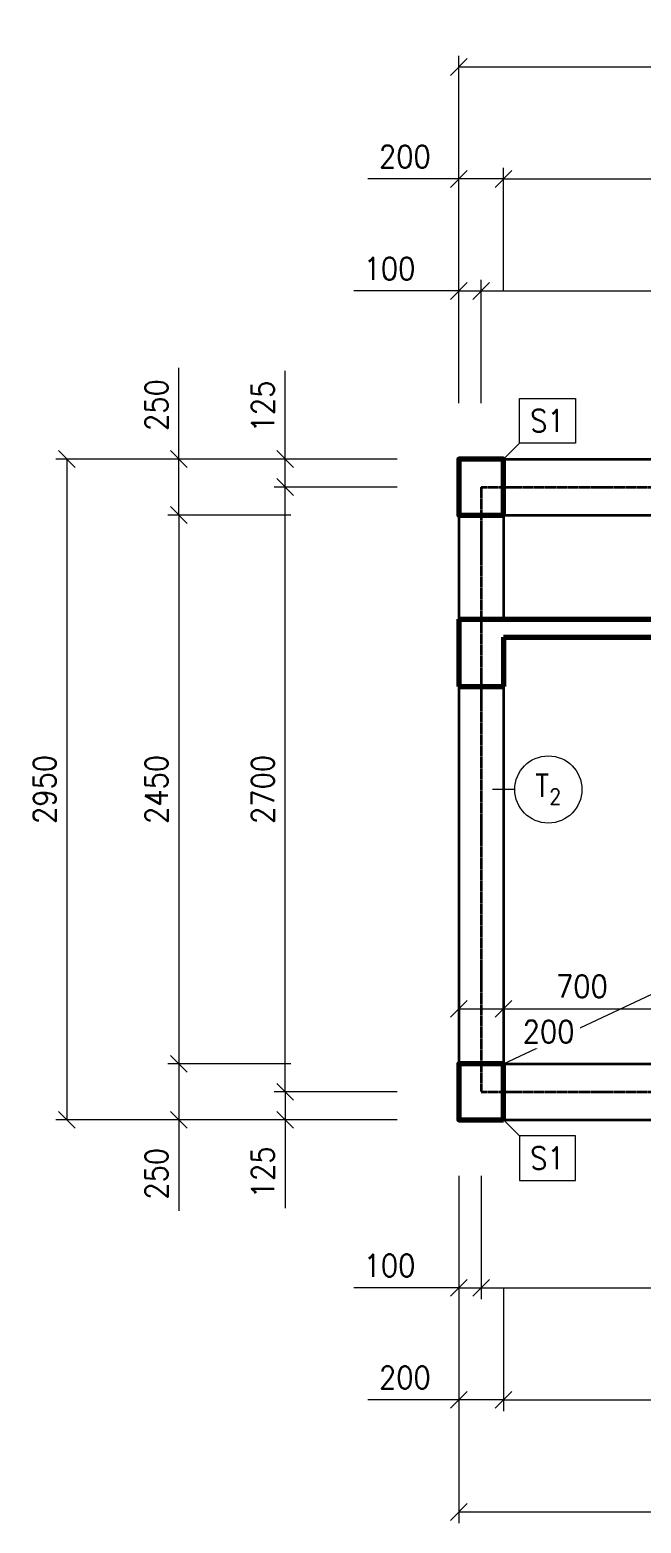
# Model space of a CAD drawing. Header units: millimetres. Extents: x 14694 to 27163, y 22435 to 29101.
# Drawn here: x 14694 to 17424, y 22435 to 29101 of the extents above; entities that cross this region are included whole.
import ezdxf

# ---------------------------------------------------------------- set-up
doc = ezdxf.new("R2010")
doc.units = ezdxf.units.MM
doc.header["$LTSCALE"] = 0.25
doc.header["$MEASUREMENT"] = 0
doc.linetypes.add('ACAD_ISO10W100', pattern=[18, 12, -3, 0, -3])
for name, color, linetype, lineweight in [('0.18', 51, 'Continuous', 18), ('0.25', 7, 'Continuous', 25), ('0.35', 6, 'Continuous', 35), ('0.7', 30, 'Continuous', 70)]:
    doc.layers.add(name, color=color, linetype=linetype, lineweight=lineweight)
doc.styles.add('MyTextStyle', font='romans.shx', dxfattribs={"width": 0.9})
doc.dimstyles.new('Standard SK ext', dxfattribs={"dimtxt": 100, "dimasz": 75, "dimexe": 50, "dimexo": 0, "dimgap": 50, "dimtad": 1, "dimdec": 0, "dimrnd": 5, "dimzin": 0, "dimdsep": 46, "dimtxsty": 'MyTextStyle', "dimblk": 'OBLIQUE', "dimcen": 0, "dimclrd": 51, "dimclre": 51, "dimadec": 0, "dimazin": 0, "dimtfac": 1, "dimtdec": 0, "dimtofl": 0, "dimtmove": 0, "dimatfit": 2, "dimfxl": 500, "dimfxlon": 1, "dimtolj": 1, "dimtzin": 0, "dimlwd": 18, "dimlwe": 18, "dimarcsym": 0})
doc.dimstyles.new('Standard SK int', dxfattribs={"dimtxt": 100, "dimasz": 75, "dimexe": 50, "dimexo": 0, "dimgap": 50, "dimtad": 1, "dimdec": 0, "dimrnd": 5, "dimzin": 0, "dimtxsty": 'MyTextStyle', "dimblk": 'OBLIQUE', "dimcen": 0, "dimclrd": 51, "dimclre": 51, "dimadec": 0, "dimazin": 1, "dimtm": 1e-09, "dimtfac": 1, "dimtdec": 0, "dimtofl": 0, "dimtmove": 0, "dimatfit": 2, "dimfxl": 50, "dimfxlon": 1, "dimtfill": 1, "dimtfillclr": 250, "dimtolj": 1, "dimtzin": 0, "dimlwd": 18, "dimlwe": 18, "dimarcsym": 0})

# ---------------------------------------------------------------- blocks, each defined once
blk = doc.blocks.new('_Oblique')
at = {"color": 0, "linetype": 'ByBlock', "lineweight": -2}
blk.add_line((-0.5, -0.5), (0.5, 0.5), dxfattribs=at)
blk = doc.blocks.new('*D8')
at = {"layer": '0.25', "color": 51, "linetype": 'Continuous', "lineweight": 18, "transparency": 16777216}
for p, q in [((16609.4, 23485.4), (16609.4, 22935.4)), ((16809.4, 23485.4), (16809.4, 22935.4)), ((16609.4, 22985.4), (16203, 22985.4)), ((16809.4, 22985.4), (16609.4, 22985.4))]:
    blk.add_line(p, q, dxfattribs=at)
at = {"layer": 'Defpoints', "color": 0, "linetype": 'Continuous', "transparency": 16777216}
for p in [(16609.4, 24235.4), (16809.4, 24235.4), (16809.4, 22985.4)]:
    blk.add_point(p, dxfattribs=at)
at = {"layer": '0.25', "color": 51, "linetype": 'Continuous', "lineweight": 18, "transparency": 16777216, "xscale": 75, "yscale": 75, "zscale": 75, "rotation": 180}
blk.add_blockref('_Oblique', (16609.4, 22985.4), dxfattribs=at)
at = {"layer": '0.25', "color": 51, "linetype": 'Continuous', "lineweight": 18, "transparency": 16777216, "xscale": 75, "yscale": 75, "zscale": 75}
blk.add_blockref('_Oblique', (16809.4, 22985.4), dxfattribs=at)
at = {"layer": '0.25', "color": 0, "linetype": 'Continuous', "transparency": 16777216, "insert": (16368.7, 23085.4), "char_height": 100, "attachment_point": 5, "style": 'MyTextStyle'}
blk.add_mtext('\\A1;200', dxfattribs=at)
blk = doc.blocks.new('*D9')
at = {"layer": '0.25', "color": 51, "linetype": 'Continuous', "lineweight": 18, "transparency": 16777216}
for p, q in [((16809.4, 23485.4), (16809.4, 22935.4)), ((22009.4, 23485.4), (22009.4, 22935.4)), ((16809.4, 22985.4), (22009.4, 22985.4))]:
    blk.add_line(p, q, dxfattribs=at)
at = {"layer": 'Defpoints', "color": 0, "linetype": 'Continuous', "transparency": 16777216}
for p in [(16809.4, 24235.4), (22009.4, 24235.4), (22009.4, 22985.4)]:
    blk.add_point(p, dxfattribs=at)
at = {"layer": '0.25', "color": 51, "linetype": 'Continuous', "lineweight": 18, "transparency": 16777216, "xscale": 75, "yscale": 75, "zscale": 75, "rotation": 180}
blk.add_blockref('_Oblique', (16809.4, 22985.4), dxfattribs=at)
at = {"layer": '0.25', "color": 51, "linetype": 'Continuous', "lineweight": 18, "transparency": 16777216, "xscale": 75, "yscale": 75, "zscale": 75}
blk.add_blockref('_Oblique', (22009.4, 22985.4), dxfattribs=at)
at = {"layer": '0.25', "color": 0, "linetype": 'Continuous', "transparency": 16777216, "insert": (19409.4, 23085.4), "char_height": 100, "attachment_point": 5, "style": 'MyTextStyle'}
blk.add_mtext('\\A1;5200', dxfattribs=at)
blk = doc.blocks.new('*D11')
at = {"layer": '0.25', "color": 51, "linetype": 'Continuous', "lineweight": 18, "transparency": 16777216}
for p, q in [((16609.4, 23985.4), (16609.4, 23435.4)), ((16709.4, 23985.4), (16709.4, 23435.4)), ((16609.4, 23485.4), (16140.8, 23485.4)), ((16709.4, 23485.4), (16784.4, 23485.4))]:
    blk.add_line(p, q, dxfattribs=at)
at = {"layer": 'Defpoints', "color": 0, "linetype": 'Continuous', "transparency": 16777216}
for p in [(16609.4, 24235.4), (16709.4, 24235.4), (16709.4, 23485.4)]:
    blk.add_point(p, dxfattribs=at)
at = {"layer": '0.25', "color": 51, "linetype": 'Continuous', "lineweight": 18, "transparency": 16777216, "xscale": 75, "yscale": 75, "zscale": 75}
blk.add_blockref('_Oblique', (16609.4, 23485.4), dxfattribs=at)
at = {"layer": '0.25', "color": 51, "linetype": 'Continuous', "lineweight": 18, "transparency": 16777216, "xscale": 75, "yscale": 75, "zscale": 75, "rotation": 180}
blk.add_blockref('_Oblique', (16709.4, 23485.4), dxfattribs=at)
at = {"layer": '0.25', "color": 0, "linetype": 'Continuous', "transparency": 16777216, "insert": (16300.1, 23585.4), "char_height": 100, "attachment_point": 5, "style": 'MyTextStyle'}
blk.add_mtext('\\A1;100', dxfattribs=at)
blk = doc.blocks.new('*D12')
at = {"layer": '0.25', "color": 51, "linetype": 'Continuous', "lineweight": 18, "transparency": 16777216}
for p, q in [((16709.4, 23985.4), (16709.4, 23435.4)), ((22109.4, 23985.4), (22109.4, 23435.4)), ((16709.4, 23485.4), (22109.4, 23485.4))]:
    blk.add_line(p, q, dxfattribs=at)
at = {"layer": 'Defpoints', "color": 0, "linetype": 'Continuous', "transparency": 16777216}
for p in [(22109.4, 24360.4), (16709.4, 24235.4), (22109.4, 23485.4)]:
    blk.add_point(p, dxfattribs=at)
at = {"layer": '0.25', "color": 51, "linetype": 'Continuous', "lineweight": 18, "transparency": 16777216, "xscale": 75, "yscale": 75, "zscale": 75, "rotation": 180}
blk.add_blockref('_Oblique', (16709.4, 23485.4), dxfattribs=at)
at = {"layer": '0.25', "color": 51, "linetype": 'Continuous', "lineweight": 18, "transparency": 16777216, "xscale": 75, "yscale": 75, "zscale": 75}
blk.add_blockref('_Oblique', (22109.4, 23485.4), dxfattribs=at)
at = {"layer": '0.25', "color": 0, "linetype": 'Continuous', "transparency": 16777216, "insert": (19409.4, 23585.4), "char_height": 100, "attachment_point": 5, "style": 'MyTextStyle'}
blk.add_mtext('\\A1;5400', dxfattribs=at)
blk = doc.blocks.new('*D14')
at = {"layer": '0.25', "color": 51, "linetype": 'Continuous', "lineweight": 18, "transparency": 16777216}
for p, q in [((16609.4, 22985.4), (16609.4, 22435.4)), ((22209.4, 22985.4), (22209.4, 22435.4)), ((16609.4, 22485.4), (22209.4, 22485.4))]:
    blk.add_line(p, q, dxfattribs=at)
at = {"layer": 'Defpoints', "color": 0, "linetype": 'Continuous', "transparency": 16777216}
for p in [(16609.4, 24235.4), (22209.4, 24235.4), (22209.4, 22485.4)]:
    blk.add_point(p, dxfattribs=at)
at = {"layer": '0.25', "color": 51, "linetype": 'Continuous', "lineweight": 18, "transparency": 16777216, "xscale": 75, "yscale": 75, "zscale": 75, "rotation": 180}
blk.add_blockref('_Oblique', (16609.4, 22485.4), dxfattribs=at)
at = {"layer": '0.25', "color": 51, "linetype": 'Continuous', "lineweight": 18, "transparency": 16777216, "xscale": 75, "yscale": 75, "zscale": 75}
blk.add_blockref('_Oblique', (22209.4, 22485.4), dxfattribs=at)
at = {"layer": '0.25', "color": 0, "linetype": 'Continuous', "transparency": 16777216, "insert": (19409.4, 22585.4), "char_height": 100, "attachment_point": 5, "style": 'MyTextStyle'}
blk.add_mtext('\\A1;5600', dxfattribs=at)
blk = doc.blocks.new('*D15')
at = {"layer": '0.25', "color": 51, "linetype": 'Continuous', "lineweight": 18, "transparency": 16777216}
for p, q in [((16609.4, 24681), (16609.4, 24781)), ((16609.4, 24731), (16809.4, 24731)), ((16809.4, 24681), (16809.4, 24781))]:
    blk.add_line(p, q, dxfattribs=at)
at = {"layer": 'Defpoints', "color": 0, "linetype": 'Continuous', "transparency": 16777216}
for p in [(16809.4, 24731), (16609.4, 24485.4), (16809.4, 24485.4)]:
    blk.add_point(p, dxfattribs=at)
at = {"layer": '0.25', "color": 51, "linetype": 'Continuous', "lineweight": 18, "transparency": 16777216, "xscale": 75, "yscale": 75, "zscale": 75, "rotation": 180}
blk.add_blockref('_Oblique', (16609.4, 24731), dxfattribs=at)
at = {"layer": '0.25', "color": 0, "linetype": 'Continuous', "transparency": 16777216, "insert": (17010.6, 24629.1), "char_height": 100, "attachment_point": 5, "style": 'MyTextStyle', "bg_fill": 3, "box_fill_scale": 1.25, "bg_fill_color": 256, "bg_fill_true_color": 13158600, "bg_fill_transparency": 0}
blk.add_mtext('\\A1;200', dxfattribs=at)
at = {"layer": '0.25', "color": 51, "linetype": 'Continuous', "lineweight": 18, "transparency": 16777216, "xscale": 75, "yscale": 75, "zscale": 75}
blk.add_blockref('_Oblique', (16809.4, 24731), dxfattribs=at)
blk = doc.blocks.new('*D16')
at = {"layer": '0.25', "color": 51, "linetype": 'Continuous', "lineweight": 18, "transparency": 16777216}
for p, q in [((16809.4, 24681), (16809.4, 24781)), ((16809.4, 24731), (17509.4, 24731)), ((17509.4, 24681), (17509.4, 24781))]:
    blk.add_line(p, q, dxfattribs=at)
at = {"layer": 'Defpoints', "color": 0, "linetype": 'Continuous', "transparency": 16777216}
for p in [(17509.4, 24731), (16809.4, 24485.4), (17509.4, 24485.4)]:
    blk.add_point(p, dxfattribs=at)
at = {"layer": '0.25', "color": 51, "linetype": 'Continuous', "lineweight": 18, "transparency": 16777216, "xscale": 75, "yscale": 75, "zscale": 75, "rotation": 180}
blk.add_blockref('_Oblique', (16809.4, 24731), dxfattribs=at)
at = {"layer": '0.25', "color": 51, "linetype": 'Continuous', "lineweight": 18, "transparency": 16777216, "xscale": 75, "yscale": 75, "zscale": 75}
blk.add_blockref('_Oblique', (17509.4, 24731), dxfattribs=at)
at = {"layer": '0.25', "color": 0, "linetype": 'Continuous', "transparency": 16777216, "insert": (17159.4, 24831), "char_height": 100, "attachment_point": 5, "style": 'MyTextStyle', "bg_fill": 3, "box_fill_scale": 1.25, "bg_fill_color": 256, "bg_fill_true_color": 13158600, "bg_fill_transparency": 0}
blk.add_mtext('\\A1;700', dxfattribs=at)
blk = doc.blocks.new('*D35')
at = {"layer": '0.25', "color": 51, "linetype": 'Continuous', "lineweight": 18, "transparency": 16777216}
for p, q in [((16609.4, 27935.4), (16140.8, 27935.4)), ((16609.4, 27435.4), (16609.4, 27985.4)), ((16709.4, 27435.4), (16709.4, 27985.4)), ((16709.4, 27935.4), (16784.4, 27935.4))]:
    blk.add_line(p, q, dxfattribs=at)
at = {"layer": 'Defpoints', "color": 0, "linetype": 'Continuous', "transparency": 16777216}
for p in [(16609.4, 27935.4), (16609.4, 27185.4), (16709.4, 27185.4)]:
    blk.add_point(p, dxfattribs=at)
at = {"layer": '0.25', "color": 51, "linetype": 'Continuous', "lineweight": 18, "transparency": 16777216, "xscale": 75, "yscale": 75, "zscale": 75}
blk.add_blockref('_Oblique', (16609.4, 27935.4), dxfattribs=at)
at = {"layer": '0.25', "color": 51, "linetype": 'Continuous', "lineweight": 18, "transparency": 16777216, "xscale": 75, "yscale": 75, "zscale": 75, "rotation": 180}
blk.add_blockref('_Oblique', (16709.4, 27935.4), dxfattribs=at)
at = {"layer": '0.25', "color": 0, "linetype": 'Continuous', "transparency": 16777216, "insert": (16300.1, 28035.4), "char_height": 100, "attachment_point": 5, "style": 'MyTextStyle'}
blk.add_mtext('\\A1;100', dxfattribs=at)
blk = doc.blocks.new('*D36')
at = {"layer": '0.25', "color": 51, "linetype": 'Continuous', "lineweight": 18, "transparency": 16777216}
for p, q in [((16709.4, 27435.4), (16709.4, 27985.4)), ((16709.4, 27935.4), (22109.4, 27935.4)), ((22109.4, 27435.4), (22109.4, 27985.4))]:
    blk.add_line(p, q, dxfattribs=at)
at = {"layer": 'Defpoints', "color": 0, "linetype": 'Continuous', "transparency": 16777216}
for p in [(22109.4, 27935.4), (16709.4, 27185.4), (22109.4, 27060.4)]:
    blk.add_point(p, dxfattribs=at)
at = {"layer": '0.25', "color": 51, "linetype": 'Continuous', "lineweight": 18, "transparency": 16777216, "xscale": 75, "yscale": 75, "zscale": 75, "rotation": 180}
blk.add_blockref('_Oblique', (16709.4, 27935.4), dxfattribs=at)
at = {"layer": '0.25', "color": 51, "linetype": 'Continuous', "lineweight": 18, "transparency": 16777216, "xscale": 75, "yscale": 75, "zscale": 75}
blk.add_blockref('_Oblique', (22109.4, 27935.4), dxfattribs=at)
at = {"layer": '0.25', "color": 0, "linetype": 'Continuous', "transparency": 16777216, "insert": (19409.4, 28035.4), "char_height": 100, "attachment_point": 5, "style": 'MyTextStyle'}
blk.add_mtext('\\A1;5400', dxfattribs=at)
blk = doc.blocks.new('*D38')
at = {"layer": '0.25', "color": 51, "linetype": 'Continuous', "lineweight": 18, "transparency": 16777216}
for p, q in [((16609.4, 27935.4), (16609.4, 28485.4)), ((16809.4, 27935.4), (16809.4, 28485.4)), ((16609.4, 28435.4), (16203, 28435.4)), ((16809.4, 28435.4), (16609.4, 28435.4))]:
    blk.add_line(p, q, dxfattribs=at)
at = {"layer": 'Defpoints', "color": 0, "linetype": 'Continuous', "transparency": 16777216}
for p in [(16809.4, 28435.4), (16609.4, 27185.4), (16809.4, 27185.4)]:
    blk.add_point(p, dxfattribs=at)
at = {"layer": '0.25', "color": 51, "linetype": 'Continuous', "lineweight": 18, "transparency": 16777216, "xscale": 75, "yscale": 75, "zscale": 75, "rotation": 180}
blk.add_blockref('_Oblique', (16609.4, 28435.4), dxfattribs=at)
at = {"layer": '0.25', "color": 51, "linetype": 'Continuous', "lineweight": 18, "transparency": 16777216, "xscale": 75, "yscale": 75, "zscale": 75}
blk.add_blockref('_Oblique', (16809.4, 28435.4), dxfattribs=at)
at = {"layer": '0.25', "color": 0, "linetype": 'Continuous', "transparency": 16777216, "insert": (16368.7, 28535.4), "char_height": 100, "attachment_point": 5, "style": 'MyTextStyle'}
blk.add_mtext('\\A1;200', dxfattribs=at)
blk = doc.blocks.new('*D40')
at = {"layer": '0.25', "color": 51, "linetype": 'Continuous', "lineweight": 18, "transparency": 16777216}
for p, q in [((16809.4, 27935.4), (16809.4, 28485.4)), ((22009.4, 27935.4), (22009.4, 28485.4)), ((16809.4, 28435.4), (22009.4, 28435.4))]:
    blk.add_line(p, q, dxfattribs=at)
at = {"layer": 'Defpoints', "color": 0, "linetype": 'Continuous', "transparency": 16777216}
for p in [(22009.4, 28435.4), (16809.4, 27185.4), (22009.4, 27185.4)]:
    blk.add_point(p, dxfattribs=at)
at = {"layer": '0.25', "color": 51, "linetype": 'Continuous', "lineweight": 18, "transparency": 16777216, "xscale": 75, "yscale": 75, "zscale": 75, "rotation": 180}
blk.add_blockref('_Oblique', (16809.4, 28435.4), dxfattribs=at)
at = {"layer": '0.25', "color": 51, "linetype": 'Continuous', "lineweight": 18, "transparency": 16777216, "xscale": 75, "yscale": 75, "zscale": 75}
blk.add_blockref('_Oblique', (22009.4, 28435.4), dxfattribs=at)
at = {"layer": '0.25', "color": 0, "linetype": 'Continuous', "transparency": 16777216, "insert": (19409.4, 28535.4), "char_height": 100, "attachment_point": 5, "style": 'MyTextStyle'}
blk.add_mtext('\\A1;5200', dxfattribs=at)
blk = doc.blocks.new('*D41')
at = {"layer": '0.25', "color": 51, "linetype": 'Continuous', "lineweight": 18, "transparency": 16777216}
for p, q in [((16609.4, 28435.4), (16609.4, 28985.4)), ((16609.4, 28935.4), (22209.4, 28935.4)), ((22209.4, 28435.4), (22209.4, 28985.4))]:
    blk.add_line(p, q, dxfattribs=at)
at = {"layer": 'Defpoints', "color": 0, "linetype": 'Continuous', "transparency": 16777216}
for p in [(22209.4, 28935.4), (16609.4, 27185.4), (22209.4, 27185.4)]:
    blk.add_point(p, dxfattribs=at)
at = {"layer": '0.25', "color": 51, "linetype": 'Continuous', "lineweight": 18, "transparency": 16777216, "xscale": 75, "yscale": 75, "zscale": 75, "rotation": 180}
blk.add_blockref('_Oblique', (16609.4, 28935.4), dxfattribs=at)
at = {"layer": '0.25', "color": 51, "linetype": 'Continuous', "lineweight": 18, "transparency": 16777216, "xscale": 75, "yscale": 75, "zscale": 75}
blk.add_blockref('_Oblique', (22209.4, 28935.4), dxfattribs=at)
at = {"layer": '0.25', "color": 0, "linetype": 'Continuous', "transparency": 16777216, "insert": (19409.4, 29035.4), "char_height": 100, "attachment_point": 5, "style": 'MyTextStyle'}
blk.add_mtext('\\A1;5600', dxfattribs=at)
blk = doc.blocks.new('*D43')
at = {"layer": '0.25', "color": 51, "linetype": 'Continuous', "lineweight": 18, "transparency": 16777216}
for p, q in [((16334.4, 27060.4), (15784.4, 27060.4)), ((15834.4, 24360.4), (15834.4, 27060.4)), ((16334.4, 24360.4), (15784.4, 24360.4))]:
    blk.add_line(p, q, dxfattribs=at)
at = {"layer": 'Defpoints', "color": 0, "linetype": 'Continuous', "transparency": 16777216}
for p in [(15834.4, 27060.4), (16709.4, 27060.4), (16709.4, 24360.4)]:
    blk.add_point(p, dxfattribs=at)
at = {"layer": '0.25', "color": 51, "linetype": 'Continuous', "lineweight": 18, "transparency": 16777216, "xscale": 75, "yscale": 75, "zscale": 75}
for p, rotation in [((15834.4, 27060.4), 90), ((15834.4, 24360.4), 270)]:
    blk.add_blockref('_Oblique', p, dxfattribs=dict(at, rotation=rotation))
at = {"layer": '0.25', "color": 0, "linetype": 'Continuous', "transparency": 16777216, "insert": (15734.4, 25710.4), "char_height": 100, "attachment_point": 5, "rotation": 90, "style": 'MyTextStyle'}
blk.add_mtext('\\A1;2700', dxfattribs=at)
blk = doc.blocks.new('*D44')
at = {"layer": '0.25', "color": 51, "linetype": 'Continuous', "lineweight": 18, "transparency": 16777216}
for p, q in [((15834.4, 27185.4), (15834.4, 27579)), ((16334.4, 27185.4), (15784.4, 27185.4)), ((15834.4, 27060.4), (15834.4, 27185.4)), ((16334.4, 27060.4), (15784.4, 27060.4))]:
    blk.add_line(p, q, dxfattribs=at)
at = {"layer": 'Defpoints', "color": 0, "linetype": 'Continuous', "transparency": 16777216}
for p in [(15834.4, 27185.4), (16609.4, 27185.4), (16709.4, 27060.4)]:
    blk.add_point(p, dxfattribs=at)
at = {"layer": '0.25', "color": 51, "linetype": 'Continuous', "lineweight": 18, "transparency": 16777216, "xscale": 75, "yscale": 75, "zscale": 75}
for p, rotation in [((15834.4, 27185.4), 90), ((15834.4, 27060.4), 270)]:
    blk.add_blockref('_Oblique', p, dxfattribs=dict(at, rotation=rotation))
at = {"layer": '0.25', "color": 0, "linetype": 'Continuous', "transparency": 16777216, "insert": (15734.4, 27419.7), "char_height": 100, "attachment_point": 5, "rotation": 90, "style": 'MyTextStyle'}
blk.add_mtext('\\A1;125', dxfattribs=at)
blk = doc.blocks.new('*D45')
at = {"layer": '0.25', "color": 51, "linetype": 'Continuous', "lineweight": 18, "transparency": 16777216}
for p, q in [((16334.4, 24360.4), (15784.4, 24360.4)), ((15834.4, 24360.4), (15834.4, 24235.4)), ((16334.4, 24235.4), (15784.4, 24235.4)), ((15834.4, 24235.4), (15834.4, 23841.8))]:
    blk.add_line(p, q, dxfattribs=at)
at = {"layer": 'Defpoints', "color": 0, "linetype": 'Continuous', "transparency": 16777216}
for p in [(16709.4, 24360.4), (15834.4, 24235.4), (16609.4, 24235.4)]:
    blk.add_point(p, dxfattribs=at)
at = {"layer": '0.25', "color": 51, "linetype": 'Continuous', "lineweight": 18, "transparency": 16777216, "xscale": 75, "yscale": 75, "zscale": 75}
for p, rotation in [((15834.4, 24360.4), 90), ((15834.4, 24235.4), 270)]:
    blk.add_blockref('_Oblique', p, dxfattribs=dict(at, rotation=rotation))
at = {"layer": '0.25', "color": 0, "linetype": 'Continuous', "transparency": 16777216, "insert": (15734.4, 24001.1), "char_height": 100, "attachment_point": 5, "rotation": 90, "style": 'MyTextStyle'}
blk.add_mtext('\\A1;125', dxfattribs=at)
blk = doc.blocks.new('*D46')
at = {"layer": '0.25', "color": 51, "linetype": 'Continuous', "lineweight": 18, "transparency": 16777216}
for p, q in [((15359.4, 27185.4), (15359.4, 27591.8)), ((15859.4, 27185.4), (15309.4, 27185.4)), ((15359.4, 26935.4), (15359.4, 27185.4)), ((15859.4, 26935.4), (15309.4, 26935.4))]:
    blk.add_line(p, q, dxfattribs=at)
at = {"layer": 'Defpoints', "color": 0, "linetype": 'Continuous', "transparency": 16777216}
for p in [(16609.4, 27185.4), (15359.4, 26935.4), (16609.4, 26935.4)]:
    blk.add_point(p, dxfattribs=at)
at = {"layer": '0.25', "color": 51, "linetype": 'Continuous', "lineweight": 18, "transparency": 16777216, "xscale": 75, "yscale": 75, "zscale": 75}
for p, rotation in [((15359.4, 27185.4), 90), ((15359.4, 26935.4), 270)]:
    blk.add_blockref('_Oblique', p, dxfattribs=dict(at, rotation=rotation))
at = {"layer": '0.25', "color": 0, "linetype": 'Continuous', "transparency": 16777216, "insert": (15259.4, 27426.1), "char_height": 100, "attachment_point": 5, "rotation": 90, "style": 'MyTextStyle'}
blk.add_mtext('\\A1;250', dxfattribs=at)
blk = doc.blocks.new('*D47')
at = {"layer": '0.25', "color": 51, "linetype": 'Continuous', "lineweight": 18, "transparency": 16777216}
for p, q in [((15859.4, 26935.4), (15309.4, 26935.4)), ((15359.4, 26935.4), (15359.4, 24485.4)), ((15859.4, 24485.4), (15309.4, 24485.4))]:
    blk.add_line(p, q, dxfattribs=at)
at = {"layer": 'Defpoints', "color": 0, "linetype": 'Continuous', "transparency": 16777216}
for p in [(16609.4, 26935.4), (15359.4, 24485.4), (16609.4, 24485.4)]:
    blk.add_point(p, dxfattribs=at)
at = {"layer": '0.25', "color": 51, "linetype": 'Continuous', "lineweight": 18, "transparency": 16777216, "xscale": 75, "yscale": 75, "zscale": 75}
for p, rotation in [((15359.4, 26935.4), 90), ((15359.4, 24485.4), 270)]:
    blk.add_blockref('_Oblique', p, dxfattribs=dict(at, rotation=rotation))
at = {"layer": '0.25', "color": 0, "linetype": 'Continuous', "transparency": 16777216, "insert": (15259.4, 25710.4), "char_height": 100, "attachment_point": 5, "rotation": 90, "style": 'MyTextStyle'}
blk.add_mtext('\\A1;2450', dxfattribs=at)
blk = doc.blocks.new('*D48')
at = {"layer": '0.25', "color": 51, "linetype": 'Continuous', "lineweight": 18, "transparency": 16777216}
for p, q in [((15859.4, 24485.4), (15309.4, 24485.4)), ((15359.4, 24485.4), (15359.4, 24235.4)), ((15859.4, 24235.4), (15309.4, 24235.4)), ((15359.4, 24235.4), (15359.4, 23829))]:
    blk.add_line(p, q, dxfattribs=at)
at = {"layer": 'Defpoints', "color": 0, "linetype": 'Continuous', "transparency": 16777216}
for p in [(16609.4, 24485.4), (15359.4, 24235.4), (16609.4, 24235.4)]:
    blk.add_point(p, dxfattribs=at)
at = {"layer": '0.25', "color": 51, "linetype": 'Continuous', "lineweight": 18, "transparency": 16777216, "xscale": 75, "yscale": 75, "zscale": 75}
for p, rotation in [((15359.4, 24485.4), 90), ((15359.4, 24235.4), 270)]:
    blk.add_blockref('_Oblique', p, dxfattribs=dict(at, rotation=rotation))
at = {"layer": '0.25', "color": 0, "linetype": 'Continuous', "transparency": 16777216, "insert": (15259.4, 23994.7), "char_height": 100, "attachment_point": 5, "rotation": 90, "style": 'MyTextStyle'}
blk.add_mtext('\\A1;250', dxfattribs=at)
blk = doc.blocks.new('*D42')
at = {"layer": '0.25', "color": 51, "linetype": 'Continuous', "lineweight": 18, "transparency": 16777216}
for p, q in [((15359.4, 27185.4), (14809.4, 27185.4)), ((14859.4, 27185.4), (14859.4, 24235.4)), ((15359.4, 24235.4), (14809.4, 24235.4))]:
    blk.add_line(p, q, dxfattribs=at)
at = {"layer": 'Defpoints', "color": 0, "linetype": 'Continuous', "transparency": 16777216}
for p in [(16609.4, 27185.4), (14859.4, 24235.4), (16609.4, 24235.4)]:
    blk.add_point(p, dxfattribs=at)
at = {"layer": '0.25', "color": 51, "linetype": 'Continuous', "lineweight": 18, "transparency": 16777216, "xscale": 75, "yscale": 75, "zscale": 75}
for p, rotation in [((14859.4, 27185.4), 90), ((14859.4, 24235.4), 270)]:
    blk.add_blockref('_Oblique', p, dxfattribs=dict(at, rotation=rotation))
at = {"layer": '0.25', "color": 0, "linetype": 'Continuous', "transparency": 16777216, "insert": (14759.4, 25710.4), "char_height": 100, "attachment_point": 5, "rotation": 90, "style": 'MyTextStyle'}
blk.add_mtext('\\A1;2950', dxfattribs=at)

msp = doc.modelspace()

# ---------------------------------------------------------------- linework, layer by layer
at = {"layer": '0.18', "linetype": 'Continuous'}
for p, q in [((16609.4, 27935.4), (16709.4, 27935.4)), ((16809.4, 27185.4), (16880.1, 27256.1)), ((16859.4, 25710.4), (16759.4, 25710.4)), ((16809.4, 24485.4), (19275.2, 25643.3)), ((16809.4, 24235.4), (16880.1, 24164.7)), ((16609.4, 23485.4), (16709.4, 23485.4))]:
    msp.add_line(p, q, dxfattribs=at)
for points in [[(16880.1, 27456.1), (17130.1, 27456.1), (17130.1, 27256.1), (16880.1, 27256.1)], [(16880.1, 23964.7), (17130.1, 23964.7), (17130.1, 24164.7), (16880.1, 24164.7)]]:
    msp.add_lwpolyline(points, close=True, dxfattribs=at)
msp.add_circle((17009.4, 25710.4), 150, dxfattribs=at)
at = {"layer": '0.35', "linetype": 'Continuous'}
for p, q in [((16809.4, 27185.4), (17893.4, 27185.4)), ((16609.4, 26935.4), (16609.4, 26470)), ((16809.4, 26935.4), (17893.4, 26935.4)), ((16809.4, 26935.4), (16809.4, 26470)), ((16609.4, 26170), (16609.4, 24485.4)), ((16809.4, 26170), (16809.4, 24485.4)), ((16809.4, 24485.4), (17893.4, 24485.4)), ((16809.4, 24235.4), (17893.4, 24235.4))]:
    msp.add_line(p, q, dxfattribs=at)
at = {"layer": '0.35', "linetype": 'ACAD_ISO10W100'}
for p, q in [((16709.4, 27060.4), (16709.4, 24360.4)), ((16709.4, 27060.4), (22109.4, 27060.4)), ((16709.4, 24360.4), (22109.4, 24360.4))]:
    msp.add_line(p, q, dxfattribs=at)
at = {"layer": '0.7', "linetype": 'Continuous'}
for p, q in [((16609.4, 26470), (22209.4, 26470)), ((16609.4, 26470), (16609.4, 26170)), ((16809.4, 26390), (16809.4, 26170)), ((16809.4, 26390), (17509.4, 26390)), ((16609.4, 26170), (16809.4, 26170))]:
    msp.add_line(p, q, dxfattribs=at)
for points in [[(16809.4, 26935.4), (16809.4, 27185.4), (16609.4, 27185.4), (16609.4, 26935.4)], [(16809.4, 24235.4), (16809.4, 24485.4), (16609.4, 24485.4), (16609.4, 24235.4)]]:
    msp.add_lwpolyline(points, close=True, dxfattribs=at)

# ---------------------------------------------------------------- texts
at = {"layer": '0.25', "linetype": 'Continuous', "char_height": 100, "attachment_point": 5, "style": 'MyTextStyle'}
for s, insert in [('\\A1;{\\Fromans|c238;S1}', (17005.1, 27356.1)), ('\\A1;{\\Fromans|c238;T\\H0.7x;\\S^ 2;}', (17009.4, 25710.4)), ('\\A1;{\\Fromans|c238;S1}', (17005.1, 24064.7))]:
    msp.add_mtext_dynamic_manual_height_columns(s, width=100, gutter_width=500, heights=[0], dxfattribs=dict(at, insert=insert))

# ---------------------------------------------------------------- dimensions: what is measured, and where the dimension line sits
at = {"layer": '0.25', "linetype": 'Continuous'}
for base, p1, p2, picture, middle in [((22209.4, 28935.4), (16609.4, 27185.4), (22209.4, 27185.4), '*D41', (19409.4, 29035.4)), ((22009.4, 28435.4), (16809.4, 27185.4), (22009.4, 27185.4), '*D40', (19409.4, 28535.4)), ((16609.4, 27935.4), (16709.4, 27185.4), (16609.4, 27185.4), '*D35', (16300.1, 28035.4)), ((22209.4, 22485.4), (16609.4, 24235.4), (22209.4, 24235.4), '*D14', (19409.4, 22585.4))]:
    dim = msp.add_linear_dim(base=base, p1=p1, p2=p2, dimstyle='Standard SK ext', dxfattribs=at)
    dim.commit()
    dim.dimension.update_dxf_attribs({"geometry": picture, "text_midpoint": middle})
for base, p1, p2, picture, middle in [((16809.4, 28435.4), (16609.4, 27185.4), (16809.4, 27185.4), '*D38', (16368.7, 28435.4)), ((16709.4, 23485.4), (16609.4, 24235.4), (16709.4, 24235.4), '*D11', (16300.1, 23485.4)), ((16809.4, 22985.4), (16609.4, 24235.4), (16809.4, 24235.4), '*D8', (16368.7, 22985.4))]:
    dim = msp.add_linear_dim(base=base, p1=p1, p2=p2, dimstyle='Standard SK ext', dxfattribs=at)
    dim.commit()
    dim.dimension.update_dxf_attribs({"geometry": picture, "text_midpoint": middle, "dimtype": 160})
for base, p1, p2, picture, middle in [((22109.4, 27935.4), (16709.4, 27185.4), (22109.4, 27060.4), '*D36', (19409.4, 28035.4)), ((22109.4, 23485.4), (16709.4, 24235.4), (22109.4, 24360.4), '*D12', (19409.4, 23585.4)), ((22009.4, 22985.4), (16809.4, 24235.4), (22009.4, 24235.4), '*D9', (19409.4, 23085.4))]:
    dim = msp.add_linear_dim(base=base, p1=p1, p2=p2, dimstyle='Standard SK ext', override={"dimtmove": 1}, dxfattribs=at)
    dim.commit()
    dim.dimension.update_dxf_attribs({"geometry": picture, "text_midpoint": middle})
for base, p1, p2, picture, middle in [((15359.4, 26935.4), (16609.4, 27185.4), (16609.4, 26935.4), '*D46', (15359.4, 27426.1)), ((15834.4, 24235.4), (16709.4, 24360.4), (16609.4, 24235.4), '*D45', (15834.4, 24001.1))]:
    dim = msp.add_linear_dim(base=base, p1=p1, p2=p2, angle=90, dimstyle='Standard SK ext', dxfattribs=at)
    dim.commit()
    dim.dimension.update_dxf_attribs({"geometry": picture, "text_midpoint": middle, "dimtype": 160})
dim = msp.add_linear_dim(base=(15834.4, 27185.4), p1=(16709.4, 27060.4), p2=(16609.4, 27185.4), angle=90, dimstyle='Standard SK ext', override={"dimtad": 3}, dxfattribs=at)
dim.commit()
dim.dimension.update_dxf_attribs({"geometry": '*D44', "text_midpoint": (15734.4, 27419.7)})

# ---------------------------------------------------------------- next in the draw order: dimensions: what is measured, and where the dimension line sits
dim = msp.add_linear_dim(base=(16809.4, 24731), p1=(16609.4, 24485.4), p2=(16809.4, 24485.4), dimstyle='Standard SK int', override={"dimtmove": 2}, dxfattribs=at)
dim.commit()
dim.dimension.update_dxf_attribs({"geometry": '*D15', "text_midpoint": (17010.6, 24629.1), "dimtype": 160})

# ---------------------------------------------------------------- next in the draw order: dimensions: what is measured, and where the dimension line sits
dim = msp.add_linear_dim(base=(14859.4, 24235.4), p1=(16609.4, 27185.4), p2=(16609.4, 24235.4), angle=90, dimstyle='Standard SK ext', dxfattribs=at)
dim.commit()
dim.dimension.update_dxf_attribs({"geometry": '*D42', "text_midpoint": (14759.4, 25710.4)})
for base, p1, p2, picture, middle in [((15834.4, 27060.4), (16709.4, 24360.4), (16709.4, 27060.4), '*D43', (15734.4, 25710.4)), ((15359.4, 24485.4), (16609.4, 26935.4), (16609.4, 24485.4), '*D47', (15259.4, 25710.4))]:
    dim = msp.add_linear_dim(base=base, p1=p1, p2=p2, angle=90, dimstyle='Standard SK ext', override={"dimtmove": 1}, dxfattribs=at)
    dim.commit()
    dim.dimension.update_dxf_attribs({"geometry": picture, "text_midpoint": middle})
dim = msp.add_linear_dim(base=(17509.4, 24731), p1=(16809.4, 24485.4), p2=(17509.4, 24485.4), dimstyle='Standard SK int', dxfattribs=at)
dim.commit()
dim.dimension.update_dxf_attribs({"geometry": '*D16', "text_midpoint": (17159.4, 24831)})
dim = msp.add_linear_dim(base=(15359.4, 24235.4), p1=(16609.4, 24485.4), p2=(16609.4, 24235.4), angle=90, dimstyle='Standard SK ext', dxfattribs=at)
dim.commit()
dim.dimension.update_dxf_attribs({"geometry": '*D48', "text_midpoint": (15359.4, 23994.7), "dimtype": 160})

doc.saveas('drawing.dxf')
